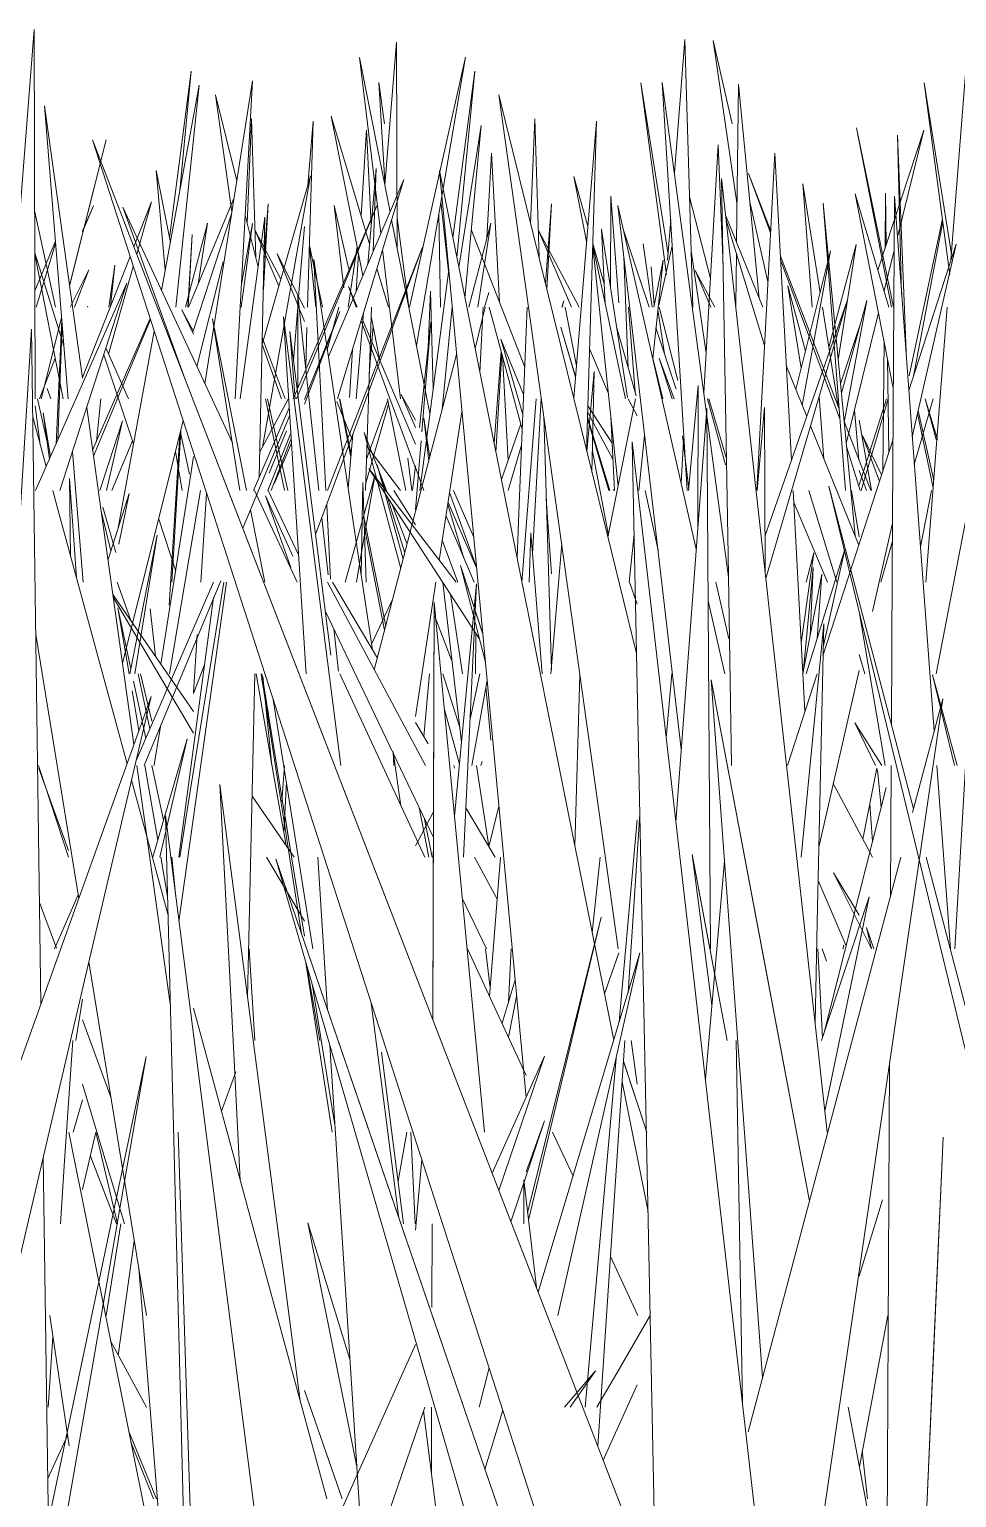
# Model space of a CAD drawing. Header units: millimetres. Extents: x -9575 to 27274, y -4387 to 11354.
# Drawn here: x -6719.36 to -6691.45, y 3072.1 to 3116.29 of the extents above; entities that cross this region are included whole.
import ezdxf

# ---------------------------------------------------------------- set-up
doc = ezdxf.new("R2010")
doc.units = ezdxf.units.MM
doc.layers.add('G-IMPT', color=8, linetype='Continuous', lineweight=9)

# ---------------------------------------------------------------- blocks, each defined once
blk = doc.blocks.new('Grass Array - 25_dwg-439225-North')
at = {"layer": 'G-IMPT'}
for p, q in [((-6708.662, 3111.608), (-6708.309, 3115.91)), ((-6708.288, 3109.716), (-6708.309, 3115.91)), ((-6708.502, 3110.8), (-6709.419, 3115.448)), ((-6708.78, 3110.147), (-6709.419, 3115.448)), ((-6707.919, 3107.931), (-6706.233, 3115.453)), ((-6707.708, 3106.775), (-6706.233, 3115.453)), ((-6715.377, 3108.434), (-6714.245, 3114.615)), ((-6714.944, 3107.931), (-6714.245, 3114.615)), ((-6698.073, 3109.886), (-6698.015, 3114.644)), ((-6697.391, 3108.198), (-6698.015, 3114.644)), ((-6706.429, 3109.124), (-6705.76, 3113.397)), ((-6706.247, 3108.215), (-6705.76, 3113.397)), ((-6693.402, 3107.931), (-6694.464, 3113.33)), ((-6694.464, 3113.33), (-6693.347, 3107.931)), ((-6718.146, 3108.58), (-6717.045, 3112.965)), ((-6718.145, 3108.579), (-6717.045, 3112.965)), ((-6709.374, 3110.699), (-6709.21, 3113.255)), ((-6709.068, 3110.418), (-6709.21, 3113.255)), ((-6709.172, 3109.228), (-6708.921, 3112.102)), ((-6709.004, 3109.622), (-6708.921, 3112.102)), ((-6712.357, 3106.777), (-6710.895, 3111.883)), ((-6712.34, 3103.722), (-6710.895, 3111.883)), ((-6708.088, 3111.773), (-6710.357, 3106.443)), ((-6710.08, 3105.172), (-6708.088, 3111.773)), ((-6696.08, 3111.645), (-6695.556, 3108.359)), ((-6696.08, 3111.645), (-6695.793, 3107.931)), ((-6695.793, 3107.931), (-6696.08, 3111.645)), ((-6716.214, 3109.749), (-6715.682, 3111.106)), ((-6716.127, 3109.525), (-6715.682, 3111.106)), ((-6714.569, 3107.931), (-6713.198, 3111.206)), ((-6718.575, 3107.931), (-6719.197, 3110.798)), ((-6714.417, 3107.242), (-6713.266, 3110.774)), ((-6694.502, 3101.047), (-6695.468, 3111.062)), ((-6694.795, 3102.413), (-6695.468, 3111.062)), ((-6707.305, 3104.73), (-6708.455, 3110.558)), ((-6719.191, 3108.424), (-6718.574, 3109.921)), ((-6719.152, 3107.931), (-6718.568, 3109.848)), ((-6709.758, 3107.931), (-6709.488, 3109.755)), ((-6700.877, 3109.842), (-6700.612, 3107.931)), ((-6718.318, 3106.767), (-6719.193, 3109.563)), ((-6718.344, 3105.172), (-6719.193, 3109.531)), ((-6717.755, 3105.812), (-6716.326, 3109.462)), ((-6711.079, 3107.506), (-6711.898, 3109.533)), ((-6711.079, 3107.906), (-6711.898, 3109.533)), ((-6709.419, 3100.212), (-6710.798, 3109.365)), ((-6710.429, 3102.413), (-6710.798, 3109.365)), ((-6709.522, 3108.406), (-6709.448, 3109.551)), ((-6708.181, 3105.172), (-6708.723, 3109.669)), ((-6701.467, 3109.444), (-6701.332, 3106.094)), ((-6698.097, 3107.979), (-6698.077, 3109.559)), ((-6696.283, 3105.455), (-6695.239, 3109.625)), ((-6696.092, 3104.982), (-6695.239, 3109.625)), ((-6718.13, 3107.931), (-6717.571, 3109.053)), ((-6717.998, 3107.931), (-6717.571, 3109.053)), ((-6716.971, 3106.522), (-6716.229, 3109.161)), ((-6716.965, 3107.931), (-6716.788, 3109.195)), ((-6716.917, 3107.953), (-6716.788, 3109.195)), ((-6700.551, 3107.993), (-6700.638, 3109.144)), ((-6709.487, 3107.931), (-6709.751, 3108.552)), ((-6709.521, 3107.931), (-6709.751, 3108.552)), ((-6707.35, 3106.726), (-6707.281, 3108.416)), ((-6707.205, 3105.487), (-6707.281, 3108.416)), ((-6705.662, 3107.931), (-6705.526, 3108.374)), ((-6719.001, 3105.172), (-6718.387, 3107.617)), ((-6719, 3105.172), (-6718.387, 3107.616)), ((-6718.383, 3107.566), (-6718.555, 3103.81)), ((-6710.389, 3106.65), (-6710.045, 3107.931)), ((-6709.525, 3105.172), (-6709.3, 3107.757)), ((-6707.739, 3103.814), (-6709.347, 3107.601)), ((-6709.244, 3102.413), (-6709.06, 3107.931)), ((-6705.941, 3106.688), (-6705.635, 3107.931)), ((-6701.32, 3107.931), (-6701.127, 3105.371)), ((-6700.239, 3106.531), (-6700.44, 3107.85)), ((-6700.397, 3107.931), (-6699.841, 3105.722)), ((-6695.487, 3107.931), (-6695.012, 3104.952)), ((-6718.372, 3107.436), (-6718.501, 3103.932)), ((-6718.501, 3103.932), (-6718.372, 3107.436)), ((-6716.686, 3101.291), (-6715.6, 3107.215)), ((-6707.743, 3103.121), (-6709.37, 3107.523)), ((-6709.127, 3105.93), (-6709.011, 3107.35)), ((-6707.268, 3107.485), (-6707.613, 3104.309)), ((-6707.268, 3107.485), (-6707.543, 3104.182)), ((-6704.503, 3104.706), (-6705.163, 3106.974)), ((-6704.479, 3105.308), (-6705.163, 3106.974)), ((-6719.048, 3105.172), (-6718.582, 3106.394)), ((-6709.726, 3105.218), (-6709.634, 3106.648)), ((-6705.37, 3103.841), (-6705.153, 3106.598)), ((-6705.316, 3103.573), (-6705.14, 3106.551)), ((-6702.577, 3103.587), (-6702.355, 3105.995)), ((-6702.422, 3102.959), (-6702.355, 3105.995)), ((-6719.029, 3103.791), (-6719.182, 3104.966)), ((-6718.829, 3103.917), (-6719.111, 3105.172)), ((-6717.338, 3103.892), (-6717.205, 3105.172)), ((-6712.428, 3103.56), (-6711.563, 3105.164)), ((-6709.633, 3103.93), (-6710.103, 3105.093)), ((-6709.678, 3103.419), (-6710.019, 3105.172)), ((-6709.671, 3103.497), (-6710.008, 3105.172)), ((-6709.238, 3102.604), (-6708.547, 3105.016)), ((-6709.213, 3103.357), (-6708.569, 3105.13)), ((-6695.584, 3105.235), (-6695.44, 3103.368)), ((-6695.44, 3103.368), (-6695.584, 3105.235)), ((-6718.755, 3103.357), (-6718.94, 3104.755)), ((-6718.718, 3103.441), (-6718.94, 3104.755)), ((-6714.542, 3102.909), (-6714.812, 3104.163)), ((-6712.139, 3102.939), (-6711.622, 3104.206)), ((-6709.76, 3102.477), (-6709.618, 3104.107)), ((-6716.877, 3102.413), (-6716.252, 3103.907)), ((-6714.758, 3102.413), (-6714.956, 3103.585)), ((-6711.467, 3103.838), (-6711.978, 3102.638)), ((-6707.565, 3103.914), (-6707.739, 3101.83)), ((-6708.885, 3103.185), (-6708.106, 3100.345)), ((-6708.885, 3103.185), (-6708.643, 3102.413)), ((-6708.643, 3102.413), (-6708.885, 3103.185)), ((-6707.966, 3103.392), (-6707.848, 3102.413)), ((-6707.739, 3103.16), (-6707.82, 3102.413)), ((-6709.849, 3099.654), (-6708.959, 3102.855)), ((-6709.419, 3100.212), (-6708.959, 3102.855)), ((-6707.481, 3102.413), (-6707.739, 3103.11)), ((-6711.482, 3100.1), (-6712.246, 3102.252)), ((-6711.431, 3100.435), (-6712.246, 3102.252)), ((-6709.368, 3099.879), (-6709.323, 3102.659)), ((-6709.215, 3099.654), (-6709.323, 3102.659)), ((-6694.606, 3102.413), (-6694.384, 3101.023)), ((-6710.288, 3099.744), (-6710.407, 3101.987)), ((-6708.578, 3102.207), (-6708.055, 3100.541)), ((-6708.055, 3100.541), (-6708.578, 3102.207)), ((-6708.664, 3098.207), (-6709.276, 3101.355)), ((-6708.63, 3098.336), (-6709.274, 3101.528)), ((-6705.972, 3099.654), (-6706.816, 3101.643)), ((-6706.461, 3099.654), (-6706.927, 3100.916)), ((-6709.419, 3100.212), (-6709.515, 3099.654)), ((-6709.028, 3097.615), (-6709.419, 3100.212)), ((-6696.07, 3096.913), (-6695.766, 3100.1)), ((-6695.858, 3098.029), (-6695.766, 3100.1)), ((-6696.072, 3096.9), (-6695.503, 3099.896)), ((-6695.643, 3097.957), (-6695.503, 3099.896)), ((-6715.56, 3097.425), (-6715.721, 3098.855)), ((-6709.054, 3097.792), (-6708.423, 3099.132)), ((-6707.487, 3095.012), (-6707.31, 3096.895)), ((-6706.909, 3096.895), (-6706.402, 3095.282)), ((-6706.402, 3095.282), (-6706.909, 3096.895)), ((-6706.863, 3095.819), (-6706.412, 3094.177)), ((-6693.824, 3094.012), (-6693.715, 3092.88)), ((-6693.975, 3091.855), (-6694.062, 3092.974)), ((-6707.627, 3092.878), (-6707.335, 3091.377)), ((-6707.228, 3091.377), (-6707.459, 3092.525)), ((-6694.852, 3088.728), (-6694.858, 3088.618))]:
    blk.add_line(p, q, dxfattribs=at)
blk = doc.blocks.new('Grass Array - 25_dwg-V14-North')
at = {"layer": 'G-IMPT'}
for p, q in [((-6709.316, 3108.888), (-6710.269, 3113.681)), ((-6709.118, 3109.843), (-6710.269, 3113.681)), ((-6693.101, 3108.321), (-6693.222, 3113.106)), ((-6692.955, 3106.349), (-6693.222, 3113.106)), ((-6702.586, 3109.905), (-6702.969, 3111.863)), ((-6702.547, 3110.375), (-6702.969, 3111.863)), ((-6697.046, 3110.169), (-6697.71, 3111.952)), ((-6697.043, 3110.222), (-6697.71, 3111.952)), ((-6693.352, 3105.493), (-6694.497, 3111.341)), ((-6693.487, 3107.931), (-6694.497, 3111.341)), ((-6704.445, 3106.126), (-6706.054, 3110.269)), ((-6702.025, 3108.04), (-6702.135, 3110.285)), ((-6701.354, 3105.212), (-6702.135, 3110.285)), ((-6700.703, 3107.931), (-6701.491, 3110.307)), ((-6702.054, 3108.637), (-6702.397, 3109.847)), ((-6694.988, 3104.89), (-6696.752, 3109.465)), ((-6694.963, 3104.575), (-6696.746, 3109.362)), ((-6708.544, 3107.931), (-6708.895, 3109.099)), ((-6698.844, 3107.931), (-6699.312, 3109.032)), ((-6698.721, 3107.931), (-6699.312, 3109.032)), ((-6717.597, 3107.931), (-6717.609, 3107.966)), ((-6717.593, 3107.931), (-6717.609, 3107.966)), ((-6708.809, 3106.334), (-6709.07, 3107.647)), ((-6704.521, 3104.264), (-6705.514, 3107.931)), ((-6703.228, 3107.931), (-6702.893, 3106.165)), ((-6701.095, 3105.259), (-6701.677, 3107.309)), ((-6699.885, 3105.462), (-6700.497, 3107.309)), ((-6716.374, 3105.172), (-6717.052, 3106.706)), ((-6711.766, 3105.172), (-6712.356, 3106.838)), ((-6711.656, 3105.172), (-6712.352, 3107.018)), ((-6716.223, 3103.819), (-6717.119, 3106.499)), ((-6700.289, 3105.172), (-6700.593, 3106.402)), ((-6708.03, 3102.413), (-6708.578, 3105.172)), ((-6707.739, 3104.313), (-6708.168, 3105.299)), ((-6707.739, 3104.532), (-6708.168, 3105.299)), ((-6702.543, 3104.961), (-6701.817, 3103.835)), ((-6698.405, 3103.185), (-6698.947, 3105.172)), ((-6698.38, 3103.408), (-6698.904, 3105.172)), ((-6701.793, 3103.353), (-6702.549, 3104.767)), ((-6701.747, 3102.413), (-6701.857, 3104.637)), ((-6694.033, 3102.413), (-6694.834, 3104.491)), ((-6708.178, 3100.069), (-6709.276, 3104.159)), ((-6708.605, 3102.413), (-6709.276, 3104.159)), ((-6708.185, 3102.413), (-6709.2, 3103.744)), ((-6702.408, 3103.598), (-6701.929, 3101.068)), ((-6694.353, 3102.413), (-6694.761, 3103.736)), ((-6694.158, 3102.413), (-6694.384, 3103.02)), ((-6707.739, 3101.384), (-6708.382, 3102.413)), ((-6705.899, 3100.103), (-6706.707, 3102.355)), ((-6705.986, 3101.034), (-6706.59, 3102.413)), ((-6707.993, 3100.821), (-6708.451, 3102.011)), ((-6706.763, 3101.99), (-6706.281, 3100.382)), ((-6705.898, 3100.087), (-6706.754, 3102.052)), ((-6695.332, 3099.654), (-6696.351, 3102.055)), ((-6714.954, 3100.021), (-6715.465, 3101.553)), ((-6706.636, 3097.29), (-6707.148, 3098.622)), ((-6706.562, 3094.053), (-6706.585, 3094.136))]:
    blk.add_line(p, q, dxfattribs=at)
blk = doc.blocks.new('Grass Array - 25_dwg-V17-North')
at = {"layer": 'G-IMPT'}
for p in [(-6718.146, 3108.58), (-6718.145, 3108.579)]:
    blk.add_line(p, (-6717.045, 3112.965), dxfattribs=at)
blk = doc.blocks.new('Grass Array - Grass Array-440235-North')
for name in ['Grass Array - 25_dwg-439225-North', 'Grass Array - 25_dwg-V14-North', 'Grass Array - 25_dwg-V17-North']:
    blk.add_blockref(name, (0, 0))
blk = doc.blocks.new('Grass Array - 25_dwg-V28-North')
at = {"layer": 'G-IMPT'}
for p, q in [((-6714.589, 3107.931), (-6714.453, 3110.12)), ((-6714.582, 3107.931), (-6714.453, 3110.12)), ((-6702.919, 3105.85), (-6703.364, 3107.334)), ((-6702.921, 3105.826), (-6703.364, 3107.334))]:
    blk.add_line(p, q, dxfattribs=at)
blk = doc.blocks.new('Grass Array - 25_dwg-V32-North')
at = {"layer": 'G-IMPT'}
for p, q in [((-6714.589, 3107.931), (-6714.453, 3110.12)), ((-6714.582, 3107.931), (-6714.453, 3110.12)), ((-6702.919, 3105.85), (-6703.364, 3107.334)), ((-6702.921, 3105.826), (-6703.364, 3107.334)), ((-6701.919, 3102.413), (-6702.554, 3104.576)), ((-6701.89, 3102.413), (-6702.553, 3104.626)), ((-6714.932, 3102.413), (-6714.827, 3104.101)), ((-6714.907, 3102.413), (-6714.801, 3104.204)), ((-6712.174, 3095.57), (-6712.356, 3096.745)), ((-6712.159, 3095.672), (-6712.34, 3096.79)), ((-6711.486, 3091.517), (-6711.67, 3092.653))]:
    blk.add_line(p, q, dxfattribs=at)
blk = doc.blocks.new('Grass Array - 25_dwg-V36-North')
at = {"layer": 'G-IMPT'}
for p, q in [((-6714.589, 3107.931), (-6714.453, 3110.12)), ((-6714.582, 3107.931), (-6714.453, 3110.12)), ((-6702.919, 3105.85), (-6703.364, 3107.334)), ((-6702.921, 3105.826), (-6703.364, 3107.334)), ((-6701.919, 3102.413), (-6702.554, 3104.576)), ((-6701.89, 3102.413), (-6702.553, 3104.626)), ((-6715.146, 3098.964), (-6714.827, 3104.101)), ((-6715.069, 3099.654), (-6714.801, 3104.204)), ((-6712.174, 3095.57), (-6712.356, 3096.745)), ((-6712.159, 3095.672), (-6712.34, 3096.79)), ((-6711.486, 3091.517), (-6711.67, 3092.653))]:
    blk.add_line(p, q, dxfattribs=at)
blk = doc.blocks.new('Grass Array - Grass Array-440908-North')
for name in ['Grass Array - 25_dwg-V32-North', 'Grass Array - 25_dwg-V36-North', 'Grass Array - 25_dwg-V36-North', 'Grass Array - 25_dwg-V28-North']:
    blk.add_blockref(name, (0, 0))
blk = doc.blocks.new('Grass Array - 25_dwg-V42-North')
at = {"layer": 'G-IMPT'}
for p, q in [((-6699.942, 3111.98), (-6699.63, 3115.987)), ((-6699.39, 3107.931), (-6699.63, 3115.987)), ((-6698.059, 3111.075), (-6698.776, 3115.957)), ((-6698.206, 3113.449), (-6698.776, 3115.957)), ((-6715.139, 3110.022), (-6714.482, 3115.032)), ((-6714.826, 3111.441), (-6714.482, 3115.032)), ((-6708.835, 3114.697), (-6708.653, 3111.71)), ((-6708.835, 3114.697), (-6708.669, 3113.449)), ((-6700.133, 3109.529), (-6700.949, 3114.689)), ((-6700.182, 3108.906), (-6700.949, 3114.689)), ((-6713.261, 3110.806), (-6713.753, 3114.323)), ((-6713.115, 3111.736), (-6713.753, 3114.323)), ((-6712.799, 3110.453), (-6712.671, 3113.605)), ((-6712.545, 3109.425), (-6712.671, 3113.605)), ((-6710.985, 3107.931), (-6710.818, 3113.527)), ((-6710.977, 3111.597), (-6710.818, 3113.527)), ((-6693.817, 3109.047), (-6692.431, 3113.261)), ((-6693.23, 3110.043), (-6692.431, 3113.261)), ((-6705.585, 3110.006), (-6705.449, 3112.564)), ((-6705.207, 3108.088), (-6705.449, 3112.564)), ((-6698.622, 3112.821), (-6699.057, 3105.351)), ((-6698.622, 3112.821), (-6698.475, 3109.163)), ((-6715.265, 3109.047), (-6715.545, 3112.045)), ((-6715.112, 3109.883), (-6715.545, 3112.045)), ((-6706.741, 3109.017), (-6706.972, 3111.104)), ((-6701.866, 3108.536), (-6701.851, 3111.274)), ((-6701.613, 3108.067), (-6701.851, 3111.274)), ((-6698.856, 3108.8), (-6699.489, 3111.249)), ((-6697.125, 3108.694), (-6697.672, 3111.101)), ((-6693.602, 3109.7), (-6693.585, 3111.362)), ((-6693.566, 3109.809), (-6693.585, 3111.362)), ((-6717.755, 3110.227), (-6717.426, 3110.986)), ((-6717.755, 3110.195), (-6717.426, 3110.986)), ((-6712.475, 3109.137), (-6712.861, 3110.704)), ((-6712.308, 3108.461), (-6712.168, 3111.043)), ((-6712.3, 3109.358), (-6712.168, 3111.043)), ((-6709.889, 3108.515), (-6710.179, 3110.997)), ((-6709.739, 3109.073), (-6710.179, 3110.997)), ((-6706.984, 3107.931), (-6707.032, 3110.751)), ((-6714.657, 3107.931), (-6713.997, 3110.46)), ((-6714.277, 3108.627), (-6713.997, 3110.46)), ((-6711.845, 3108.566), (-6712.565, 3110.239)), ((-6711.785, 3108.776), (-6712.565, 3110.239)), ((-6711.252, 3108.25), (-6711.079, 3110.356)), ((-6708.291, 3110.625), (-6707.931, 3107.931)), ((-6700.147, 3109.352), (-6700.053, 3110.559)), ((-6692.874, 3105.864), (-6691.875, 3110.587)), ((-6692.748, 3105.853), (-6691.864, 3110.504)), ((-6710.93, 3109.754), (-6710.737, 3107.931)), ((-6710.929, 3109.788), (-6710.531, 3107.931)), ((-6710.531, 3107.931), (-6710.929, 3109.788)), ((-6700.412, 3107.99), (-6700.005, 3109.775)), ((-6695.296, 3106.733), (-6694.475, 3109.82)), ((-6695.013, 3106.348), (-6694.475, 3109.82)), ((-6698.987, 3106.549), (-6699.44, 3109.625)), ((-6693.632, 3108.422), (-6693.33, 3109.638)), ((-6696.122, 3106.099), (-6696.532, 3108.574)), ((-6695.995, 3106.607), (-6696.532, 3108.574)), ((-6703.333, 3107.931), (-6703.267, 3108.122)), ((-6703.323, 3107.931), (-6703.267, 3108.122)), ((-6694.916, 3105.341), (-6694.145, 3108.131)), ((-6694.832, 3104.473), (-6694.145, 3108.131)), ((-6711.41, 3106.332), (-6711.278, 3107.931)), ((-6705.799, 3105.979), (-6705.695, 3107.931)), ((-6694.771, 3103.833), (-6693.796, 3107.76)), ((-6711.038, 3106.139), (-6711.003, 3107.318)), ((-6694.943, 3105.622), (-6694.384, 3107.322)), ((-6693.672, 3102.997), (-6693.631, 3106.917)), ((-6704.949, 3103.319), (-6705.12, 3106.477)), ((-6693.491, 3103.556), (-6693.525, 3106.375)), ((-6694.384, 3102.576), (-6693.56, 3105.172)), ((-6694.32, 3102.413), (-6693.504, 3105.172)), ((-6694.391, 3103.343), (-6694.522, 3104.835)), ((-6694.009, 3102.413), (-6694.384, 3104.528)), ((-6705.15, 3102.745), (-6704.563, 3104.42)), ((-6693.772, 3102.689), (-6694.275, 3104.068)), ((-6693.709, 3102.882), (-6694.275, 3104.068)), ((-6704.943, 3102.413), (-6704.541, 3103.782))]:
    blk.add_line(p, q, dxfattribs=at)
blk = doc.blocks.new('Grass Array - Grass Array-V47-North')
blk.add_blockref('Grass Array - 25_dwg-V42-North', (0, 0))
blk = doc.blocks.new('Grass Array - 25_dwg-V49-North')
at = {"layer": 'G-IMPT'}
for p, q in [((-6719.21, 3116.294), (-6719.861, 3107.931)), ((-6719.21, 3116.294), (-6719.183, 3105.172)), ((-6691.617, 3109.352), (-6691.1, 3115.987)), ((-6714.074, 3105.628), (-6712.642, 3114.749)), ((-6713.16, 3105.172), (-6712.642, 3114.749)), ((-6706.609, 3110.022), (-6705.951, 3115.032)), ((-6706.49, 3109.425), (-6705.951, 3115.032)), ((-6700.305, 3114.697), (-6699.557, 3102.413)), ((-6700.305, 3114.697), (-6698.714, 3102.784)), ((-6691.603, 3109.529), (-6692.419, 3114.689)), ((-6691.652, 3108.906), (-6692.419, 3114.689)), ((-6701.631, 3088.618), (-6705.223, 3114.323)), ((-6702.348, 3102.661), (-6705.223, 3114.323)), ((-6718.189, 3105.172), (-6718.904, 3113.989)), ((-6718.904, 3113.989), (-6717.755, 3105.794)), ((-6704.269, 3110.453), (-6704.14, 3113.605)), ((-6704.015, 3109.425), (-6704.14, 3113.605)), ((-6702.973, 3105.196), (-6702.288, 3113.527)), ((-6702.583, 3103.612), (-6702.288, 3113.527)), ((-6717.46, 3112.972), (-6696.468, 3048)), ((-6717.46, 3112.972), (-6713.034, 3101.532)), ((-6692.395, 3048.185), (-6717.46, 3112.972)), ((-6697.458, 3102.413), (-6696.919, 3112.564)), ((-6696.419, 3103.319), (-6696.919, 3112.564)), ((-6690.092, 3112.821), (-6691.501, 3088.618)), ((-6704.408, 3084.143), (-6707.015, 3112.045)), ((-6704.746, 3100.726), (-6707.015, 3112.045)), ((-6698.327, 3100.466), (-6698.52, 3111.81)), ((-6695.345, 3083.1), (-6698.52, 3111.81)), ((-6693.382, 3099.965), (-6693.321, 3111.274)), ((-6692.123, 3095.173), (-6693.321, 3111.274)), ((-6714.68, 3105.786), (-6716.544, 3110.944)), ((-6713.247, 3103.849), (-6716.544, 3110.944)), ((-6713.007, 3105.172), (-6712.272, 3110.643)), ((-6712.444, 3102.807), (-6712.272, 3110.643)), ((-6711.418, 3105.172), (-6708.896, 3110.986)), ((-6711.314, 3105.172), (-6708.896, 3110.986)), ((-6703.825, 3108.654), (-6703.638, 3111.043)), ((-6703.778, 3108.461), (-6703.638, 3111.043)), ((-6700.328, 3099.71), (-6701.649, 3110.997)), ((-6699.283, 3100.65), (-6701.649, 3110.997)), ((-6697.283, 3107.931), (-6698.396, 3110.684)), ((-6712.983, 3107.931), (-6712.639, 3110.449)), ((-6712.973, 3108.622), (-6712.639, 3110.449)), ((-6706.127, 3107.931), (-6705.467, 3110.46)), ((-6705.854, 3107.931), (-6705.467, 3110.46)), ((-6703.042, 3107.931), (-6704.035, 3110.239)), ((-6702.804, 3107.931), (-6704.035, 3110.239)), ((-6697.226, 3106.777), (-6698.381, 3110.554)), ((-6714.589, 3107.931), (-6714.453, 3110.12)), ((-6714.582, 3107.931), (-6714.453, 3110.12)), ((-6702.4, 3109.754), (-6701.635, 3102.548)), ((-6702.399, 3109.788), (-6701.41, 3105.172)), ((-6701.41, 3105.172), (-6702.399, 3109.788)), ((-6692.886, 3105.428), (-6691.464, 3109.826)), ((-6692.782, 3104.033), (-6691.464, 3109.826)), ((-6710.741, 3101.088), (-6707.523, 3109.737)), ((-6710.381, 3102.413), (-6707.523, 3109.737)), ((-6700.595, 3106.385), (-6700.282, 3109.345)), ((-6700.564, 3107.931), (-6700.282, 3109.345)), ((-6713.527, 3109.292), (-6714.315, 3106.147)), ((-6707.609, 3102.413), (-6706.736, 3109.059)), ((-6719.17, 3102.413), (-6716.423, 3108.655)), ((-6718.436, 3102.413), (-6716.423, 3108.655)), ((-6711.272, 3105.51), (-6711.276, 3108.292)), ((-6710.64, 3102.413), (-6711.276, 3108.292)), ((-6697.211, 3101.06), (-6694.737, 3108.122)), ((-6697.189, 3099.77), (-6694.737, 3108.122)), ((-6717.452, 3103.631), (-6715.722, 3107.593)), ((-6717.426, 3103.443), (-6715.711, 3107.559)), ((-6714.417, 3107.2), (-6714.765, 3107.852)), ((-6714.417, 3107.12), (-6714.765, 3107.852)), ((-6712.82, 3102.413), (-6713.841, 3107.578)), ((-6713.018, 3102.413), (-6713.841, 3107.578)), ((-6709.98, 3094.136), (-6711.709, 3107.641)), ((-6711.043, 3097.189), (-6711.709, 3107.641)), ((-6711.079, 3105.014), (-6710.01, 3107.802)), ((-6711.079, 3105.15), (-6710.01, 3107.802)), ((-6706.928, 3104.859), (-6706.633, 3107.931)), ((-6704.614, 3101.99), (-6704.372, 3107.931)), ((-6692.038, 3103.949), (-6691.728, 3107.931)), ((-6719.95, 3096.661), (-6719.294, 3107.268)), ((-6719.007, 3086.969), (-6719.294, 3107.268)), ((-6710.278, 3097.46), (-6711.52, 3107.201)), ((-6711.359, 3105.172), (-6711.52, 3107.201)), ((-6702.919, 3105.85), (-6703.364, 3107.334)), ((-6702.921, 3105.826), (-6703.364, 3107.334)), ((-6701.933, 3105.355), (-6702.492, 3106.655)), ((-6708.974, 3097.02), (-6706.498, 3106.509)), ((-6699.946, 3105.172), (-6700.399, 3106.395)), ((-6700.006, 3105.172), (-6700.399, 3106.395)), ((-6695.955, 3104.644), (-6696.574, 3106.174)), ((-6718.711, 3105.172), (-6718.817, 3105.481)), ((-6718.706, 3105.172), (-6718.817, 3105.481)), ((-6699.513, 3102.413), (-6699.227, 3105.574)), ((-6699.237, 3101.265), (-6699.227, 3105.574)), ((-6717.631, 3104.91), (-6717.254, 3102.22)), ((-6712.615, 3102.413), (-6711.535, 3104.903)), ((-6711.676, 3102.413), (-6712.254, 3105.172)), ((-6711.582, 3102.413), (-6712.194, 3105.172)), ((-6704.531, 3099.656), (-6704.099, 3105.172)), ((-6704.209, 3100.505), (-6703.956, 3105.172)), ((-6701.941, 3101.008), (-6701.113, 3105.172)), ((-6701.062, 3104.665), (-6701.333, 3105.172)), ((-6699.897, 3092.437), (-6698.967, 3104.882)), ((-6698.897, 3094.451), (-6698.967, 3104.882)), ((-6697.225, 3104.912), (-6697.446, 3102.413)), ((-6697.446, 3102.413), (-6697.225, 3104.912)), ((-6697.225, 3104.912), (-6697.207, 3099.931)), ((-6692.72, 3103.194), (-6692.155, 3105.172)), ((-6692.398, 3105.176), (-6692.06, 3103.949)), ((-6692.398, 3105.176), (-6692.024, 3103.949)), ((-6692.024, 3103.949), (-6692.398, 3105.176)), ((-6718.851, 3103.137), (-6719.257, 3104.628)), ((-6717.24, 3102.413), (-6716.556, 3104.508)), ((-6717.033, 3102.413), (-6716.556, 3104.508)), ((-6714.725, 3104.507), (-6716.552, 3097.213)), ((-6712.935, 3101.276), (-6711.52, 3104.677)), ((-6707.307, 3103.407), (-6707.487, 3104.593)), ((-6707.336, 3103.296), (-6707.487, 3104.593)), ((-6707.02, 3100.312), (-6706.336, 3104.78)), ((-6703.645, 3097.031), (-6703.873, 3104.664)), ((-6701.919, 3102.413), (-6702.554, 3104.576)), ((-6701.89, 3102.413), (-6702.553, 3104.626)), ((-6692.152, 3102.49), (-6692.624, 3104.729)), ((-6692.135, 3102.711), (-6692.603, 3104.819)), ((-6692.059, 3096.895), (-6690.567, 3104.657)), ((-6715.146, 3098.964), (-6714.827, 3104.101)), ((-6715.069, 3099.654), (-6714.801, 3104.204)), ((-6712.182, 3102.413), (-6711.486, 3104.139)), ((-6701.014, 3102.413), (-6700.839, 3104.071)), ((-6699.74, 3102.647), (-6699.657, 3104.069)), ((-6699.51, 3102.452), (-6699.701, 3104.059)), ((-6694.391, 3100.773), (-6695.841, 3104.361)), ((-6717.741, 3099.654), (-6718.06, 3103.581)), ((-6712.076, 3102.413), (-6711.476, 3103.978)), ((-6700.06, 3093.855), (-6701.209, 3103.884)), ((-6700.5, 3069.306), (-6701.209, 3103.884)), ((-6695.469, 3097.439), (-6693.361, 3103.96)), ((-6692.038, 3103.949), (-6692.373, 3099.654)), ((-6714.5, 3102.909), (-6714.417, 3103.442)), ((-6718.115, 3100.428), (-6718.152, 3102.778)), ((-6717.939, 3099.782), (-6718.152, 3102.778)), ((-6714.5, 3102.909), (-6715.398, 3097.189)), ((-6705.816, 3097.959), (-6709.143, 3103.076)), ((-6706.515, 3099.654), (-6709.143, 3103.076)), ((-6698.316, 3099.806), (-6698.714, 3102.784)), ((-6718.521, 3101.923), (-6718.654, 3102.413)), ((-6716.99, 3100.338), (-6716.356, 3102.323)), ((-6716.667, 3100.802), (-6716.356, 3102.323)), ((-6715.137, 3096.895), (-6714.202, 3102.413)), ((-6714.198, 3099.654), (-6714.022, 3102.329)), ((-6711.298, 3099.654), (-6712.58, 3102.413)), ((-6711.253, 3100.483), (-6712.173, 3102.413)), ((-6702.348, 3102.661), (-6701.078, 3097.506)), ((-6701.778, 3102.413), (-6701.761, 3102.455)), ((-6701.775, 3102.413), (-6701.761, 3102.455)), ((-6700.819, 3102.413), (-6700.435, 3100.623)), ((-6700.435, 3100.623), (-6700.819, 3102.413)), ((-6696.011, 3095.764), (-6696.37, 3102.413)), ((-6695.048, 3099.654), (-6695.892, 3102.413)), ((-6692.745, 3092.83), (-6695.295, 3102.55)), ((-6692.972, 3092.954), (-6695.295, 3102.55)), ((-6692.536, 3100.721), (-6692.202, 3102.413)), ((-6718.521, 3101.923), (-6716.418, 3094.191)), ((-6716.21, 3094.77), (-6717.254, 3102.22)), ((-6716.759, 3100.553), (-6717.147, 3101.911)), ((-6712.274, 3099.654), (-6712.704, 3101.831)), ((-6704.614, 3101.99), (-6704.679, 3100.393)), ((-6703.799, 3102.176), (-6703.637, 3099.904)), ((-6717.183, 3101.752), (-6716.906, 3100.602)), ((-6692.395, 3048.185), (-6713.034, 3101.532)), ((-6710.366, 3099.876), (-6710.552, 3101.596)), ((-6693.981, 3098.768), (-6693.374, 3101.432)), ((-6716.332, 3096.895), (-6715.513, 3101.075)), ((-6716.184, 3096.895), (-6715.513, 3101.075)), ((-6704.26, 3101.142), (-6704.309, 3099.654)), ((-6703.921, 3096.895), (-6704.26, 3101.142)), ((-6701.305, 3099.654), (-6701.152, 3101.104)), ((-6704.746, 3100.726), (-6701.767, 3085.868)), ((-6703.334, 3100.807), (-6703.656, 3096.895)), ((-6698.327, 3100.466), (-6698.22, 3094.136)), ((-6695.747, 3100.534), (-6696.122, 3097.825)), ((-6695.973, 3096.895), (-6694.808, 3100.636)), ((-6695.747, 3100.534), (-6695.973, 3099.654)), ((-6695.973, 3099.654), (-6695.747, 3100.534)), ((-6695.464, 3097.701), (-6694.808, 3100.636)), ((-6693.73, 3099.654), (-6693.377, 3100.891)), ((-6705.632, 3097.244), (-6706.381, 3100.155)), ((-6706.381, 3100.155), (-6705.714, 3098.124)), ((-6705.715, 3098.129), (-6706.381, 3100.155)), ((-6716.305, 3098.504), (-6716.719, 3099.654)), ((-6716.142, 3094.285), (-6713.813, 3099.654)), ((-6713.592, 3099.698), (-6715.906, 3094.136)), ((-6714.855, 3089.443), (-6713.427, 3099.654)), ((-6714.533, 3093.233), (-6713.501, 3099.654)), ((-6707.432, 3094.136), (-6710.382, 3099.654)), ((-6708.882, 3097.37), (-6710.234, 3099.654)), ((-6707.17, 3099.328), (-6707.121, 3099.654)), ((-6706.35, 3094.836), (-6706.91, 3099.642)), ((-6705.899, 3099.606), (-6706.56, 3092.617)), ((-6705.899, 3099.606), (-6706.287, 3091.377)), ((-6706.287, 3091.377), (-6705.899, 3099.606)), ((-6701.29, 3099.654), (-6701.062, 3098.992)), ((-6700.328, 3099.71), (-6699.734, 3094.627)), ((-6698.302, 3097.946), (-6698.693, 3099.654)), ((-6693.408, 3095.358), (-6693.382, 3099.965)), ((-6714.417, 3095.767), (-6716.843, 3099.285)), ((-6714.417, 3095.108), (-6716.831, 3099.2)), ((-6714.861, 3091.377), (-6713.81, 3099.199)), ((-6707.17, 3099.328), (-6707.739, 3095.616)), ((-6706.319, 3096.895), (-6706.683, 3099.292)), ((-6716.301, 3097.051), (-6716.698, 3098.886)), ((-6716.355, 3096.895), (-6716.698, 3098.886)), ((-6709.606, 3097.028), (-6710.449, 3098.796)), ((-6707.21, 3086.478), (-6707.169, 3099.052)), ((-6707.169, 3099.052), (-6707.199, 3090.045)), ((-6707.169, 3099.052), (-6705.659, 3083.1)), ((-6698.425, 3096.895), (-6698.928, 3099.097)), ((-6693.599, 3094.136), (-6694.366, 3098.716)), ((-6710.052, 3096.974), (-6710.191, 3098.255)), ((-6696.124, 3091.377), (-6695.448, 3098.403)), ((-6695.643, 3089.414), (-6695.448, 3098.403)), ((-6717.873, 3090.13), (-6719.164, 3098.081)), ((-6714.417, 3096.331), (-6714.302, 3098.076)), ((-6705.923, 3098.125), (-6705.931, 3096.895)), ((-6694.384, 3097.482), (-6694.205, 3096.895)), ((-6714.096, 3097.144), (-6714.417, 3096.308)), ((-6711.043, 3097.189), (-6711.024, 3096.895)), ((-6709.606, 3097.028), (-6707.193, 3091.966)), ((-6694.384, 3096.994), (-6695.594, 3091.681)), ((-6715.849, 3094.961), (-6716.219, 3096.674)), ((-6716.084, 3096.895), (-6715.726, 3095.244)), ((-6716.012, 3096.895), (-6715.668, 3095.47)), ((-6712.574, 3096.895), (-6712.788, 3087.168)), ((-6712.005, 3093.878), (-6712.529, 3096.895)), ((-6711.166, 3089.074), (-6712.38, 3096.895)), ((-6711.405, 3091.014), (-6712.357, 3096.895)), ((-6712.062, 3094.136), (-6712.331, 3096.815)), ((-6707.452, 3091.377), (-6710.016, 3096.895)), ((-6706.091, 3095.536), (-6705.803, 3096.895)), ((-6706.006, 3094.312), (-6705.581, 3096.702)), ((-6705.617, 3096.501), (-6705.464, 3094.903)), ((-6702.937, 3091.707), (-6702.784, 3096.868)), ((-6700.188, 3094.975), (-6700.014, 3096.895)), ((-6698.83, 3096.715), (-6697.289, 3075.717)), ((-6698.83, 3096.715), (-6697.221, 3088.164)), ((-6695.879, 3081.027), (-6698.83, 3096.715)), ((-6696.537, 3094.136), (-6695.645, 3096.895)), ((-6692.173, 3096.862), (-6691.514, 3094.136)), ((-6692.173, 3096.862), (-6691.427, 3094.136)), ((-6725.339, 3069.306), (-6715.694, 3096.21)), ((-6717.734, 3087.496), (-6715.694, 3096.21)), ((-6716.06, 3095.188), (-6716.266, 3096.382)), ((-6710.822, 3088.618), (-6712.016, 3096.121)), ((-6693.129, 3087.492), (-6691.865, 3096.143)), ((-6692.772, 3092.728), (-6691.865, 3096.143)), ((-6715.589, 3094.229), (-6715.398, 3095.357)), ((-6707.355, 3094.788), (-6707.739, 3095.437)), ((-6693.885, 3094.136), (-6694.515, 3095.425)), ((-6693.702, 3094.136), (-6694.515, 3095.425)), ((-6715.64, 3091.377), (-6714.607, 3094.943)), ((-6715.434, 3091.377), (-6714.607, 3094.943)), ((-6708.403, 3094.554), (-6708.384, 3094.136)), ((-6708.403, 3094.554), (-6708.172, 3092.928)), ((-6706.006, 3094.312), (-6706.037, 3094.136)), ((-6698.858, 3088.618), (-6698.897, 3094.451)), ((-6719.048, 3094.045), (-6719.078, 3094.136)), ((-6719.068, 3094.045), (-6718.179, 3091.578)), ((-6719.048, 3094.045), (-6718.183, 3091.377)), ((-6715.822, 3092.004), (-6716.121, 3094.136)), ((-6715.491, 3091.889), (-6715.879, 3094.136)), ((-6715.315, 3092.496), (-6715.67, 3094.136)), ((-6715.589, 3094.229), (-6715.605, 3094.136)), ((-6712.005, 3093.878), (-6711.632, 3091.729)), ((-6711.756, 3093.056), (-6711.68, 3094.136)), ((-6705.532, 3091.708), (-6705.9, 3094.136)), ((-6705.765, 3094.136), (-6705.732, 3094.263)), ((-6700.06, 3093.855), (-6695.851, 3057.116)), ((-6693.848, 3094.06), (-6694.269, 3091.924)), ((-6693.436, 3090.225), (-6693.415, 3094.136)), ((-6691.634, 3088.618), (-6692.045, 3094.136)), ((-6716.283, 3093.696), (-6715.822, 3092.004)), ((-6711.207, 3075.016), (-6713.62, 3093.561)), ((-6713.195, 3085.268), (-6713.62, 3093.561)), ((-6711.621, 3093.642), (-6711.697, 3092.102)), ((-6695.444, 3086.063), (-6693.563, 3093.478)), ((-6693.977, 3091.377), (-6695.159, 3093.593)), ((-6714.533, 3093.233), (-6714.831, 3091.377)), ((-6711.39, 3091.377), (-6712.655, 3093.213)), ((-6692.972, 3092.954), (-6682.14, 3048.206)), ((-6714.239, 3084.642), (-6715.263, 3092.631)), ((-6714.099, 3048), (-6715.263, 3092.631)), ((-6707.739, 3091.716), (-6707.179, 3092.768)), ((-6706.217, 3092.866), (-6705.336, 3091.377)), ((-6705.523, 3091.693), (-6705.227, 3092.915)), ((-6701.337, 3087.299), (-6700.979, 3092.673)), ((-6701.5, 3087.556), (-6701.062, 3092.499)), ((-6715.186, 3089.664), (-6715.822, 3092.004)), ((-6715.822, 3092.004), (-6715.115, 3086.962)), ((-6715.2, 3090.2), (-6715.403, 3091.377)), ((-6714.95, 3090.184), (-6715.065, 3091.377)), ((-6711.079, 3089.45), (-6712.216, 3091.377)), ((-6711.938, 3091.328), (-6699.363, 3048)), ((-6711.938, 3091.328), (-6709.272, 3083.545)), ((-6697.098, 3048), (-6711.938, 3091.328)), ((-6710.672, 3091.377), (-6710.379, 3086.775)), ((-6705.28, 3090.111), (-6705.957, 3091.377)), ((-6705.18, 3091.377), (-6705.508, 3087.195)), ((-6702.178, 3091.377), (-6702.417, 3089.111)), ((-6699.404, 3091.459), (-6698.813, 3086.924)), ((-6699.404, 3091.459), (-6698.872, 3088.618)), ((-6699.404, 3091.459), (-6698.356, 3085.859)), ((-6699.01, 3084.694), (-6698.43, 3091.264)), ((-6699.01, 3084.694), (-6698.43, 3091.264)), ((-6697.722, 3074.085), (-6693.13, 3091.377)), ((-6683.844, 3058.901), (-6692.364, 3091.377)), ((-6711.405, 3091.014), (-6711.079, 3089)), ((-6694.011, 3088.618), (-6695.151, 3090.911)), ((-6694.384, 3089.632), (-6695.151, 3090.911)), ((-6695.615, 3090.676), (-6694.772, 3088.715)), ((-6718.545, 3088.638), (-6719.05, 3090.018)), ((-6718.601, 3088.618), (-6717.893, 3090.25)), ((-6707.21, 3086.478), (-6707.199, 3090.045)), ((-6706.326, 3090.148), (-6705.597, 3088.618)), ((-6694.076, 3090.183), (-6695.512, 3085.859)), ((-6694.076, 3090.183), (-6695.414, 3083.73)), ((-6704.334, 3080.452), (-6702.146, 3089.578)), ((-6704.018, 3082.049), (-6702.146, 3089.578)), ((-6695.643, 3089.414), (-6695.708, 3086.38)), ((-6694.007, 3088.618), (-6694.162, 3089.257)), ((-6693.935, 3088.618), (-6694.162, 3089.257)), ((-6712.567, 3085.859), (-6712.744, 3088.618)), ((-6704.401, 3084.81), (-6706.17, 3088.618)), ((-6705.625, 3088.618), (-6705.489, 3087.446)), ((-6704.939, 3087.018), (-6704.853, 3088.618)), ((-6695.481, 3085.954), (-6695.625, 3088.618)), ((-6695.367, 3088.251), (-6695.497, 3088.618)), ((-6715.836, 3077.582), (-6717.564, 3088.224)), ((-6710.239, 3083.1), (-6711.031, 3088.201)), ((-6711.002, 3088.102), (-6710.612, 3085.859)), ((-6703.453, 3077.582), (-6700.978, 3088.497)), ((-6703.118, 3081.364), (-6700.978, 3088.497)), ((-6701.614, 3088.495), (-6702.046, 3087.261)), ((-6695.879, 3081.027), (-6697.221, 3088.164)), ((-6705.13, 3086.381), (-6704.739, 3087.688)), ((-6717.734, 3087.496), (-6724.35, 3059.245)), ((-6710.847, 3087.568), (-6710.158, 3083.311)), ((-6701.5, 3087.556), (-6701.6, 3086.423)), ((-6693.129, 3087.492), (-6696.593, 3063.788)), ((-6717.755, 3087.11), (-6717.956, 3085.859)), ((-6710.399, 3072.065), (-6714.417, 3086.836)), ((-6708.237, 3080.522), (-6709.065, 3086.987)), ((-6704.935, 3085.961), (-6704.692, 3087.183)), ((-6716.903, 3084.152), (-6717.755, 3086.48)), ((-6718.295, 3082.237), (-6718.053, 3085.859)), ((-6710.312, 3085.724), (-6707.935, 3048.452)), ((-6708.095, 3080.341), (-6708.754, 3085.51)), ((-6702.248, 3073.651), (-6701.433, 3085.859)), ((-6701.062, 3084.549), (-6701.246, 3085.859)), ((-6698.079, 3085.859), (-6697.893, 3074.942)), ((-6719.828, 3066.418), (-6715.841, 3085.376)), ((-6717.017, 3078.612), (-6715.841, 3085.376)), ((-6713.195, 3085.268), (-6713.01, 3081.65)), ((-6705.427, 3081.868), (-6703.847, 3085.394)), ((-6705.227, 3081.351), (-6703.847, 3085.394)), ((-6701.697, 3085.324), (-6702.626, 3074.823)), ((-6700.774, 3083.1), (-6701.475, 3085.234)), ((-6700.774, 3083.1), (-6701.475, 3085.23)), ((-6693.652, 3051.433), (-6693.464, 3085.197)), ((-6714.239, 3084.642), (-6709.543, 3048)), ((-6713.577, 3083.735), (-6713.144, 3084.918)), ((-6701.516, 3084.619), (-6700.734, 3080.717)), ((-6717.755, 3084.546), (-6716.49, 3080.341)), ((-6718.037, 3083.1), (-6717.755, 3084.075)), ((-6697.098, 3048), (-6709.272, 3083.545)), ((-6704.862, 3080.408), (-6703.852, 3083.447)), ((-6704.401, 3081.904), (-6703.852, 3083.447)), ((-6718.174, 3083.1), (-6714.543, 3065.026)), ((-6717.355, 3083.1), (-6717.755, 3081.379)), ((-6716.702, 3080.341), (-6717.352, 3083.1)), ((-6713.76, 3048), (-6714.874, 3083.1)), ((-6707.997, 3083.1), (-6708.259, 3081.625)), ((-6707.87, 3083.1), (-6707.741, 3080.341)), ((-6702.993, 3081.781), (-6703.606, 3083.1)), ((-6693.277, 3050.463), (-6691.855, 3082.954)), ((-6692.129, 3076.698), (-6691.855, 3082.954)), ((-6717.521, 3082.384), (-6716.73, 3080.341)), ((-6718.717, 3066.547), (-6718.941, 3082.344)), ((-6718.295, 3082.237), (-6718.422, 3080.341)), ((-6707.539, 3082.265), (-6707.739, 3080.156)), ((-6704.018, 3082.049), (-6704.36, 3080.673)), ((-6704.469, 3080.341), (-6704.477, 3081.664)), ((-6704.096, 3078.429), (-6704.477, 3081.664)), ((-6703.118, 3081.364), (-6704.041, 3078.286)), ((-6694.384, 3078.768), (-6693.681, 3081.064)), ((-6716.604, 3080.341), (-6717.048, 3077.582)), ((-6709.806, 3074.537), (-6710.979, 3080.378)), ((-6709.706, 3076.232), (-6710.979, 3080.378)), ((-6707.239, 3077.825), (-6707.23, 3080.341)), ((-6707.239, 3077.825), (-6707.23, 3080.341)), ((-6716.68, 3076.393), (-6716.2, 3079.823)), ((-6701.042, 3077.582), (-6701.867, 3079.358)), ((-6715.281, 3069.306), (-6716.067, 3079.001)), ((-6717.017, 3078.612), (-6718.633, 3069.306)), ((-6718.159, 3073.66), (-6718.744, 3077.582)), ((-6701.676, 3075.852), (-6700.668, 3077.582)), ((-6693.514, 3077.582), (-6694.375, 3073.035)), ((-6718.649, 3076.947), (-6718.792, 3074.823)), ((-6716.153, 3075.422), (-6716.913, 3076.824)), ((-6707.739, 3076.709), (-6712.003, 3067.191)), ((-6692.129, 3076.698), (-6693.276, 3050.46)), ((-6705.519, 3076.012), (-6705.814, 3074.823)), ((-6703.251, 3074.823), (-6702.312, 3075.922)), ((-6703.076, 3074.823), (-6702.312, 3075.922)), ((-6701.676, 3075.852), (-6702.275, 3074.823)), ((-6716.153, 3075.422), (-6715.828, 3074.823)), ((-6709.945, 3072.065), (-6711.079, 3075.33)), ((-6702.086, 3073.233), (-6701.062, 3075.501)), ((-6711.219, 3063.788), (-6707.454, 3074.823)), ((-6709.806, 3074.537), (-6709.502, 3073.027)), ((-6704.681, 3052.752), (-6707.493, 3074.71)), ((-6707.255, 3072.852), (-6707.248, 3074.823)), ((-6707.255, 3072.852), (-6707.248, 3074.823)), ((-6705.106, 3074.735), (-6705.643, 3072.947)), ((-6693.674, 3069.306), (-6694.712, 3074.823)), ((-6693.674, 3069.306), (-6694.712, 3074.823)), ((-6718.804, 3072.674), (-6718.206, 3073.976)), ((-6715.531, 3072.065), (-6716.364, 3074.089)), ((-6716.301, 3073.776), (-6715.617, 3072.065)), ((-6694.125, 3072.065), (-6694.285, 3073.512))]:
    blk.add_line(p, q, dxfattribs=at)
blk = doc.blocks.new('Grass Array - Grass Array-V52-North')
for name in ['Grass Array - 25_dwg-V49-North', 'Grass Array - 25_dwg-V36-North', 'Grass Array - 25_dwg-V36-North', 'Grass Array - 25_dwg-V36-North']:
    blk.add_blockref(name, (0, 0))
blk = doc.blocks.new('Grass Array - Grass Array-V53-North')
blk.add_blockref('Grass Array - 25_dwg-V36-North', (0, 0))
blk.add_blockref('Grass Array - 25_dwg-V36-North', (0, 0))
blk.add_blockref('Grass Array - 25_dwg-V36-North', (0, 0))
blk.add_blockref('Grass Array - 25_dwg-V36-North', (0, 0))

msp = doc.modelspace()

# ---------------------------------------------------------------- block references
for name in ['Grass Array - Grass Array-V47-North', 'Grass Array - Grass Array-V52-North', 'Grass Array - Grass Array-440235-North', 'Grass Array - Grass Array-440908-North', 'Grass Array - Grass Array-V53-North', 'Grass Array - Grass Array-V53-North']:
    msp.add_blockref(name, (0, 0))

doc.saveas('drawing.dxf')
